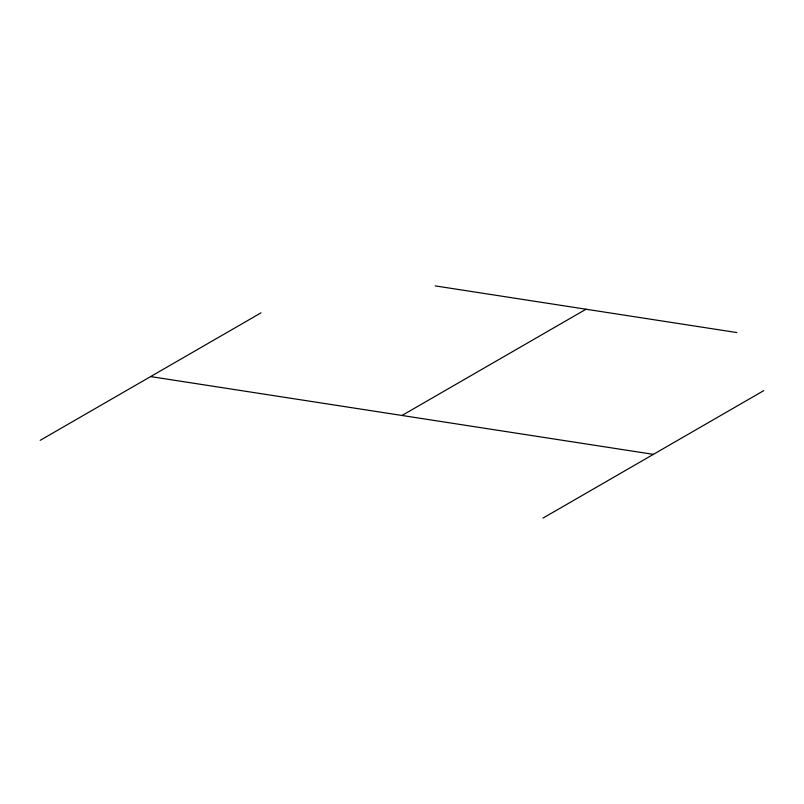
<?xml version="1.0" encoding="UTF-8"?>
<svg xmlns="http://www.w3.org/2000/svg" width="804" height="804" viewBox="0 0 804 804"><rect width="100%" height="100%" fill="white"/><g stroke="black" fill="none" stroke-linecap="round" stroke-linejoin="round"><path stroke-width="1.21" d="M40.2 440.331L261.029 312.836M402 415.467L586.026 309.228M542.971 518.108L763.8 390.613M435.195 285.892L736.856 332.554M150.619 376.584L653.381 454.361"/></g></svg>
